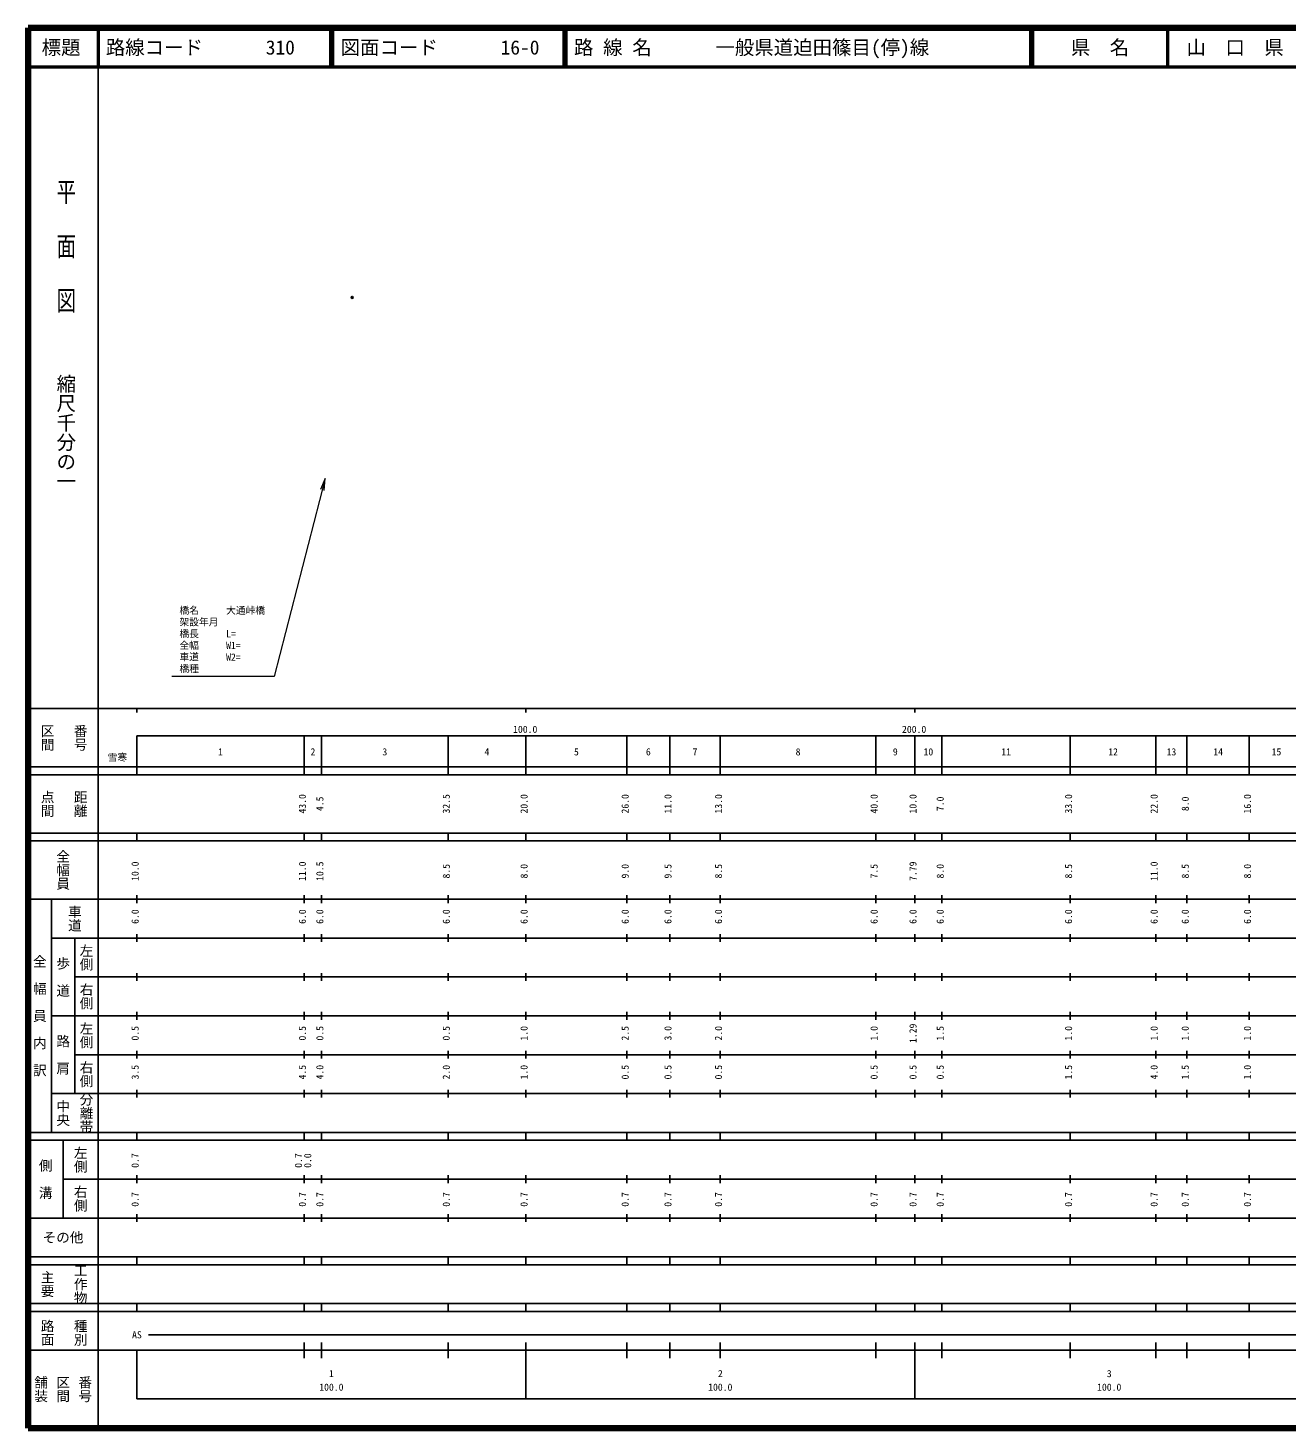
# Model space of a CAD drawing. Units: millimetres on the paper, with parts at other scales. Extents: x 40 to 680, y 20 to 380.
# Drawn here: x 40 to 363.7, y 20 to 380 of the extents above; entities that cross this region are included whole.
import ezdxf
from ezdxf.enums import TextEntityAlignment as Align

# ---------------------------------------------------------------- set-up
doc = ezdxf.new("R2010")
doc.units = ezdxf.units.MM
doc.header["$PDMODE"] = 32
doc.header["$PDSIZE"] = 0.5
doc.layers.add('M-OTRS', color=6, linetype='Continuous')
doc.layers.add('M-STR-HTXT', color=7, linetype='Continuous')
for name, color, linetype, lineweight in [('M-TTL', 2, 'Continuous', 140), ('M-TTL-BAND', 7, 'Continuous', 25), ('M-TTL-LINE', 7, 'Continuous', 50), ('M-TTL-TXT', 7, 'Continuous', 13)]:
    doc.layers.add(name, color=color, linetype=linetype, lineweight=lineweight)
doc.styles.add('@ＭＳ ゴシック', font='')
doc.styles.add('ＭＳ ゴシック', font='')
doc.styles.get('@ＭＳ ゴシック').set_extended_font_data('@MS Gothic')
doc.styles.get('ＭＳ ゴシック').set_extended_font_data('MS Gothic')

# ---------------------------------------------------------------- blocks, each defined once
blk = doc.blocks.new('open_arrow')
at = {"color": 0, "linetype": 'Continuous', "lineweight": -2}
blk.add_lwpolyline([(7.5, 1.25), (0, 0), (7.5, -1.25)], dxfattribs=at)

msp = doc.modelspace()

# ---------------------------------------------------------------- linework, layer by layer
at = {"layer": 'M-OTRS'}
msp.add_point((123.375, 310.717), dxfattribs=at)
at = {"layer": 'M-TTL'}
for p, q in [((40, 380), (40, 20)), ((680, 380), (40, 380)), ((40, 20), (680, 20))]:
    msp.add_line(p, q, dxfattribs=at)
at = {"layer": 'M-TTL-BAND'}
for p, q in [((58, 370), (58, 20)), ((40, 205), (579, 205)), ((68, 205), (68, 204)), ((168, 205), (168, 204)), ((268, 205), (268, 204)), ((68, 198), (579, 198)), ((68, 198), (68, 188)), ((111, 188), (111, 198)), ((115.5, 188), (115.5, 198)), ((148, 188), (148, 198)), ((168, 188), (168, 198)), ((194, 188), (194, 198)), ((205, 188), (205, 198)), ((218, 188), (218, 198)), ((258, 188), (258, 198)), ((268, 188), (268, 198)), ((275, 188), (275, 198)), ((308, 188), (308, 198)), ((330, 188), (330, 198)), ((338, 188), (338, 198)), ((354, 188), (354, 198)), ((40, 190), (579, 190)), ((40, 188), (579, 188)), ((40, 173), (579, 173)), ((68, 171), (68, 173)), ((111, 171), (111, 173)), ((115.5, 171), (115.5, 173)), ((148, 171), (148, 173)), ((168, 171), (168, 173)), ((194, 171), (194, 173)), ((205, 171), (205, 173)), ((218, 171), (218, 173)), ((258, 171), (258, 173)), ((268, 171), (268, 173)), ((275, 171), (275, 173)), ((308, 171), (308, 173)), ((330, 171), (330, 173)), ((338, 171), (338, 173)), ((354, 171), (354, 173)), ((40, 171), (579, 171)), ((40, 156), (579, 156)), ((46, 96), (46, 156)), ((68, 155), (68, 157)), ((111, 155), (111, 157)), ((115.5, 155), (115.5, 157)), ((148, 155), (148, 157)), ((168, 155), (168, 157)), ((194, 155), (194, 157)), ((205, 155), (205, 157)), ((218, 155), (218, 157)), ((258, 155), (258, 157)), ((268, 155), (268, 157)), ((275, 155), (275, 157)), ((308, 155), (308, 157)), ((330, 155), (330, 157)), ((338, 155), (338, 157)), ((354, 155), (354, 157)), ((46, 146), (579, 146)), ((52, 146), (52, 106)), ((68, 145), (68, 147)), ((111, 145), (111, 147)), ((115.5, 145), (115.5, 147)), ((148, 145), (148, 147)), ((168, 145), (168, 147)), ((194, 145), (194, 147)), ((205, 145), (205, 147)), ((218, 145), (218, 147)), ((258, 145), (258, 147)), ((268, 145), (268, 147)), ((275, 145), (275, 147)), ((308, 145), (308, 147)), ((330, 145), (330, 147)), ((338, 145), (338, 147)), ((354, 145), (354, 147)), ((68, 135), (68, 137)), ((111, 135), (111, 137)), ((115.5, 135), (115.5, 137)), ((148, 135), (148, 137)), ((168, 135), (168, 137)), ((194, 135), (194, 137)), ((205, 135), (205, 137)), ((218, 135), (218, 137)), ((258, 135), (258, 137)), ((268, 135), (268, 137)), ((275, 135), (275, 137)), ((308, 135), (308, 137)), ((330, 135), (330, 137)), ((338, 135), (338, 137)), ((354, 135), (354, 137)), ((52, 136), (579, 136)), ((46, 126), (579, 126)), ((68, 125), (68, 127)), ((111, 125), (111, 127)), ((115.5, 125), (115.5, 127)), ((148, 125), (148, 127)), ((168, 125), (168, 127)), ((194, 125), (194, 127)), ((205, 125), (205, 127)), ((218, 125), (218, 127)), ((258, 125), (258, 127)), ((268, 125), (268, 127)), ((275, 125), (275, 127)), ((308, 125), (308, 127)), ((330, 125), (330, 127)), ((338, 125), (338, 127)), ((354, 125), (354, 127)), ((52, 116), (579, 116)), ((68, 115), (68, 117)), ((111, 115), (111, 117)), ((115.5, 115), (115.5, 117)), ((148, 115), (148, 117)), ((168, 115), (168, 117)), ((194, 115), (194, 117)), ((205, 115), (205, 117)), ((218, 115), (218, 117)), ((258, 115), (258, 117)), ((268, 115), (268, 117)), ((275, 115), (275, 117)), ((308, 115), (308, 117)), ((330, 115), (330, 117)), ((338, 115), (338, 117)), ((354, 115), (354, 117)), ((46, 106), (579, 106)), ((68, 105), (68, 107)), ((111, 105), (111, 107)), ((115.5, 105), (115.5, 107)), ((148, 105), (148, 107)), ((168, 105), (168, 107)), ((194, 105), (194, 107)), ((205, 105), (205, 107)), ((218, 105), (218, 107)), ((258, 105), (258, 107)), ((268, 105), (268, 107)), ((275, 105), (275, 107)), ((308, 105), (308, 107)), ((330, 105), (330, 107)), ((338, 105), (338, 107)), ((354, 105), (354, 107)), ((40, 96), (579, 96)), ((40, 94), (579, 94)), ((49, 94), (49, 74)), ((68, 94), (68, 96)), ((111, 94), (111, 96)), ((115.5, 94), (115.5, 96)), ((148, 94), (148, 96)), ((168, 94), (168, 96)), ((194, 94), (194, 96)), ((205, 94), (205, 96)), ((218, 94), (218, 96)), ((258, 94), (258, 96)), ((268, 94), (268, 96)), ((275, 94), (275, 96)), ((308, 94), (308, 96)), ((330, 94), (330, 96)), ((338, 94), (338, 96)), ((354, 94), (354, 96)), ((49, 84), (579, 84)), ((68, 83), (68, 85)), ((111, 83), (111, 85)), ((115.5, 83), (115.5, 85)), ((148, 83), (148, 85)), ((168, 83), (168, 85)), ((194, 83), (194, 85)), ((205, 83), (205, 85)), ((218, 83), (218, 85)), ((258, 83), (258, 85)), ((268, 83), (268, 85)), ((275, 83), (275, 85)), ((308, 83), (308, 85)), ((330, 83), (330, 85)), ((338, 83), (338, 85)), ((354, 83), (354, 85)), ((40, 74), (579, 74)), ((68, 73), (68, 75)), ((111, 73), (111, 75)), ((115.5, 73), (115.5, 75)), ((148, 73), (148, 75)), ((168, 73), (168, 75)), ((194, 73), (194, 75)), ((205, 73), (205, 75)), ((218, 73), (218, 75)), ((258, 73), (258, 75)), ((268, 73), (268, 75)), ((275, 73), (275, 75)), ((308, 73), (308, 75)), ((330, 73), (330, 75)), ((338, 73), (338, 75)), ((354, 73), (354, 75)), ((40, 64), (579, 64)), ((40, 62), (579, 62)), ((68, 62), (68, 64)), ((111, 62), (111, 64)), ((115.5, 62), (115.5, 64)), ((148, 62), (148, 64)), ((168, 62), (168, 64)), ((194, 62), (194, 64)), ((205, 62), (205, 64)), ((218, 62), (218, 64)), ((258, 62), (258, 64)), ((268, 62), (268, 64)), ((275, 62), (275, 64)), ((308, 62), (308, 64)), ((330, 62), (330, 64)), ((338, 62), (338, 64)), ((354, 62), (354, 64)), ((40, 52), (579, 52)), ((68, 50), (68, 52)), ((111, 50), (111, 52)), ((115.5, 50), (115.5, 52)), ((148, 50), (148, 52)), ((168, 50), (168, 52)), ((194, 50), (194, 52)), ((205, 50), (205, 52)), ((218, 50), (218, 52)), ((258, 50), (258, 52)), ((268, 50), (268, 52)), ((275, 50), (275, 52)), ((308, 50), (308, 52)), ((330, 50), (330, 52)), ((338, 50), (338, 52)), ((354, 50), (354, 52)), ((40, 50), (579, 50)), ((71, 44), (565, 44)), ((40, 40), (579, 40)), ((68, 40), (68, 27.5)), ((111, 38), (111, 42)), ((115.5, 38), (115.5, 42)), ((148, 38), (148, 42)), ((168, 27.5), (168, 42)), ((194, 38), (194, 42)), ((205, 38), (205, 42)), ((218, 38), (218, 42)), ((258, 38), (258, 42)), ((268, 27.5), (268, 42)), ((275, 38), (275, 42)), ((308, 38), (308, 42)), ((330, 38), (330, 42)), ((338, 38), (338, 42)), ((354, 38), (354, 42)), ((68, 27.5), (579, 27.5))]:
    msp.add_line(p, q, dxfattribs=at)
at = {"layer": 'M-TTL-LINE'}
for p, q in [((58, 380), (58, 370)), ((117.75, 380), (117.75, 370)), ((118.25, 380), (118.25, 370)), ((177.75, 380), (177.75, 370)), ((178.25, 380), (178.25, 370)), ((297.75, 380), (297.75, 370)), ((298.25, 380), (298.25, 370)), ((333, 380), (333, 370)), ((40, 370), (680, 370))]:
    msp.add_line(p, q, dxfattribs=at)
at = {"layer": 'M-TTL-TXT'}
msp.add_lwpolyline([(116.404, 264.142), (103.328, 213.252), (76.939, 213.252)], dxfattribs=at)

# ---------------------------------------------------------------- block references
at = {"layer": 'M-TTL-TXT', "xscale": 0.4, "yscale": 0.4, "rotation": 255.6}
msp.add_blockref('open_arrow', (116.404, 264.142), dxfattribs=at)

# ---------------------------------------------------------------- texts
at = {"layer": 'M-STR-HTXT', "style": 'ＭＳ ゴシック'}
for s, p in [('橋名', (78.944, 228.776)), ('大通峠橋', (90.944, 228.776)), ('架設年月', (78.944, 225.776)), ('橋長', (78.944, 222.776)), ('L=', (90.944, 222.776)), ('全幅', (78.944, 219.776)), ('W1=', (90.944, 219.776)), ('橋種', (78.944, 213.776)), ('車道', (78.944, 216.836)), ('W2=', (90.944, 216.776))]:
    msp.add_text(s, height=1.833, dxfattribs=at).set_placement(p, align=Align.BOTTOM_LEFT)
at = {"layer": 'M-TTL-BAND', "style": '@ＭＳ ゴシック', "width": 1.4}
msp.add_text('平  面  図', height=3.666, rotation=270, dxfattribs=at).set_placement((49.777, 306.475), align=Align.MIDDLE_RIGHT)
at = {"layer": 'M-TTL-BAND', "style": '@ＭＳ ゴシック'}
msp.add_text('縮尺千分の一', height=3.666, rotation=270, dxfattribs=at).set_placement((49.777, 261.03), align=Align.MIDDLE_RIGHT)
for s, p in [('区間', (45, 197.5)), ('番号', (53.5, 197.5)), ('点間', (45, 180.5)), ('距離', (53.5, 180.5)), ('全幅員', (49, 163.5)), ('車道', (52, 151)), ('左側', (55, 141)), ('全\u3000幅\u3000員\u3000内\u3000訳', (43, 126)), ('歩\u3000道', (49, 136)), ('右側', (55, 131)), ('左側', (55, 121)), ('路\u3000肩', (49, 116)), ('右側', (55, 111)), ('分離帯', (55, 101)), ('中央', (49, 101)), ('左側', (53.5, 89)), ('側\u3000溝', (44.5, 84)), ('右側', (53.5, 79)), ('工作物', (53.5, 57)), ('主要', (45, 57)), ('路面', (45, 44.5)), ('種別', (53.5, 44.5)), ('舗装', (43.333, 30)), ('区間', (49, 30)), ('番号', (54.667, 30))]:
    msp.add_text(s, height=2.566, rotation=270, dxfattribs=at).set_placement(p, align=Align.MIDDLE_CENTER)
at = {"layer": 'M-TTL-BAND', "style": 'ＭＳ ゴシック'}
for s, p in [('100.0', (167.844, 198.195)), ('200.0', (267.844, 198.195)), ('1', (89.5, 192.405)), ('2', (113.25, 192.405)), ('3', (131.75, 192.405)), ('4', (158, 192.405)), ('5', (181, 192.405)), ('6', (199.5, 192.405)), ('7', (211.5, 192.405)), ('8', (238, 192.405)), ('9', (263, 192.405)), ('10', (271.5, 192.405)), ('11', (291.5, 192.405)), ('12', (319, 192.405)), ('13', (334, 192.405)), ('14', (346, 192.405)), ('15', (361, 192.405)), ('AS', (68, 42.5)), ('1', (118, 32.523)), ('2', (218, 32.523)), ('3', (318, 32.523)), ('100.0', (118, 29.033)), ('100.0', (218, 29.033)), ('100.0', (318, 29.033))]:
    msp.add_text(s, height=1.833, dxfattribs=at).set_placement(p, align=Align.BOTTOM_CENTER)
msp.add_text('雪寒', height=1.833, dxfattribs=at).set_placement((65.5, 191), align=Align.BOTTOM_RIGHT)
for s, p in [('43.0', (112, 180.5)), ('4.5', (116.5, 180.5)), ('32.5', (149, 180.5)), ('20.0', (169, 180.5)), ('26.0', (195, 180.5)), ('11.0', (206, 180.5)), ('13.0', (219, 180.5)), ('40.0', (259, 180.5)), ('10.0', (269, 180.5)), ('7.0', (276, 180.5)), ('33.0', (309, 180.5)), ('22.0', (331, 180.5)), ('8.0', (339, 180.5)), ('16.0', (355, 180.5)), ('10.0', (69, 163.174)), ('11.0', (112, 163.174)), ('10.5', (116.5, 163.174)), ('8.5', (149, 163.174)), ('8.0', (169, 163.174)), ('9.0', (195, 163.174)), ('9.5', (206, 163.174)), ('8.5', (219, 163.174)), ('7.5', (259, 163.174)), ('7.79', (269, 163.174)), ('8.0', (276, 163.174)), ('8.5', (309, 163.174)), ('11.0', (331, 163.174)), ('8.5', (339, 163.174)), ('8.0', (355, 163.174)), ('6.0', (69, 151.5)), ('6.0', (112, 151.5)), ('6.0', (116.5, 151.5)), ('6.0', (149, 151.5)), ('6.0', (169, 151.5)), ('6.0', (195, 151.5)), ('6.0', (206, 151.5)), ('6.0', (219, 151.5)), ('6.0', (259, 151.5)), ('6.0', (269, 151.5)), ('6.0', (276, 151.5)), ('6.0', (309, 151.5)), ('6.0', (331, 151.5)), ('6.0', (339, 151.5)), ('6.0', (355, 151.5)), ('0.5', (69, 121.5)), ('0.5', (112, 121.5)), ('0.5', (116.5, 121.5)), ('0.5', (149, 121.5)), ('1.0', (169, 121.5)), ('2.5', (195, 121.5)), ('3.0', (206, 121.5)), ('2.0', (219, 121.5)), ('1.0', (259, 121.5)), ('1.29', (269, 121.5)), ('1.5', (276, 121.5)), ('1.0', (309, 121.5)), ('1.0', (331, 121.5)), ('1.0', (339, 121.5)), ('1.0', (355, 121.5)), ('3.5', (69, 111.5)), ('4.5', (112, 111.5)), ('4.0', (116.5, 111.5)), ('2.0', (149, 111.5)), ('1.0', (169, 111.5)), ('0.5', (195, 111.5)), ('0.5', (206, 111.5)), ('0.5', (219, 111.5)), ('0.5', (259, 111.5)), ('0.5', (269, 111.5)), ('0.5', (276, 111.5)), ('1.5', (309, 111.5)), ('4.0', (331, 111.5)), ('1.5', (339, 111.5)), ('1.0', (355, 111.5)), ('0.7', (69, 88.764)), ('0.7', (111, 88.764)), ('0.0', (113.37, 88.764)), ('0.7', (69, 78.764)), ('0.7', (112, 78.764)), ('0.7', (116.5, 78.764)), ('0.7', (149, 78.764)), ('0.7', (169, 78.764)), ('0.7', (195, 78.764)), ('0.7', (206, 78.764)), ('0.7', (219, 78.764)), ('0.7', (259, 78.764)), ('0.7', (269, 78.764)), ('0.7', (276, 78.764)), ('0.7', (309, 78.764)), ('0.7', (331, 78.764)), ('0.7', (339, 78.764)), ('0.7', (355, 78.764))]:
    msp.add_text(s, height=1.833, rotation=90, dxfattribs=at).set_placement(p, align=Align.BOTTOM_CENTER)
msp.add_text('その他', height=2.566, dxfattribs=at).set_placement((49, 69), align=Align.MIDDLE_CENTER)
at = {"layer": 'M-TTL-TXT', "style": 'ＭＳ ゴシック'}
for s, p in [('標題', (48.5, 375)), ('県\u3000名', (315.625, 375)), ('山\u3000口\u3000県', (350.375, 375))]:
    msp.add_text(s, height=3.666, dxfattribs=at).set_placement(p, align=Align.MIDDLE_CENTER)
for s, p in [('路線コード', (60, 375)), ('310', (101.142, 375)), ('図面コード', (120.38, 375)), ('16-0', (161.521, 375)), ('路 線 名', (180.38, 375)), ('一般県道迫田篠目(停)線', (216.734, 375))]:
    msp.add_text(s, height=3.666, dxfattribs=at).set_placement(p, align=Align.MIDDLE_LEFT)

doc.saveas('drawing.dxf')
